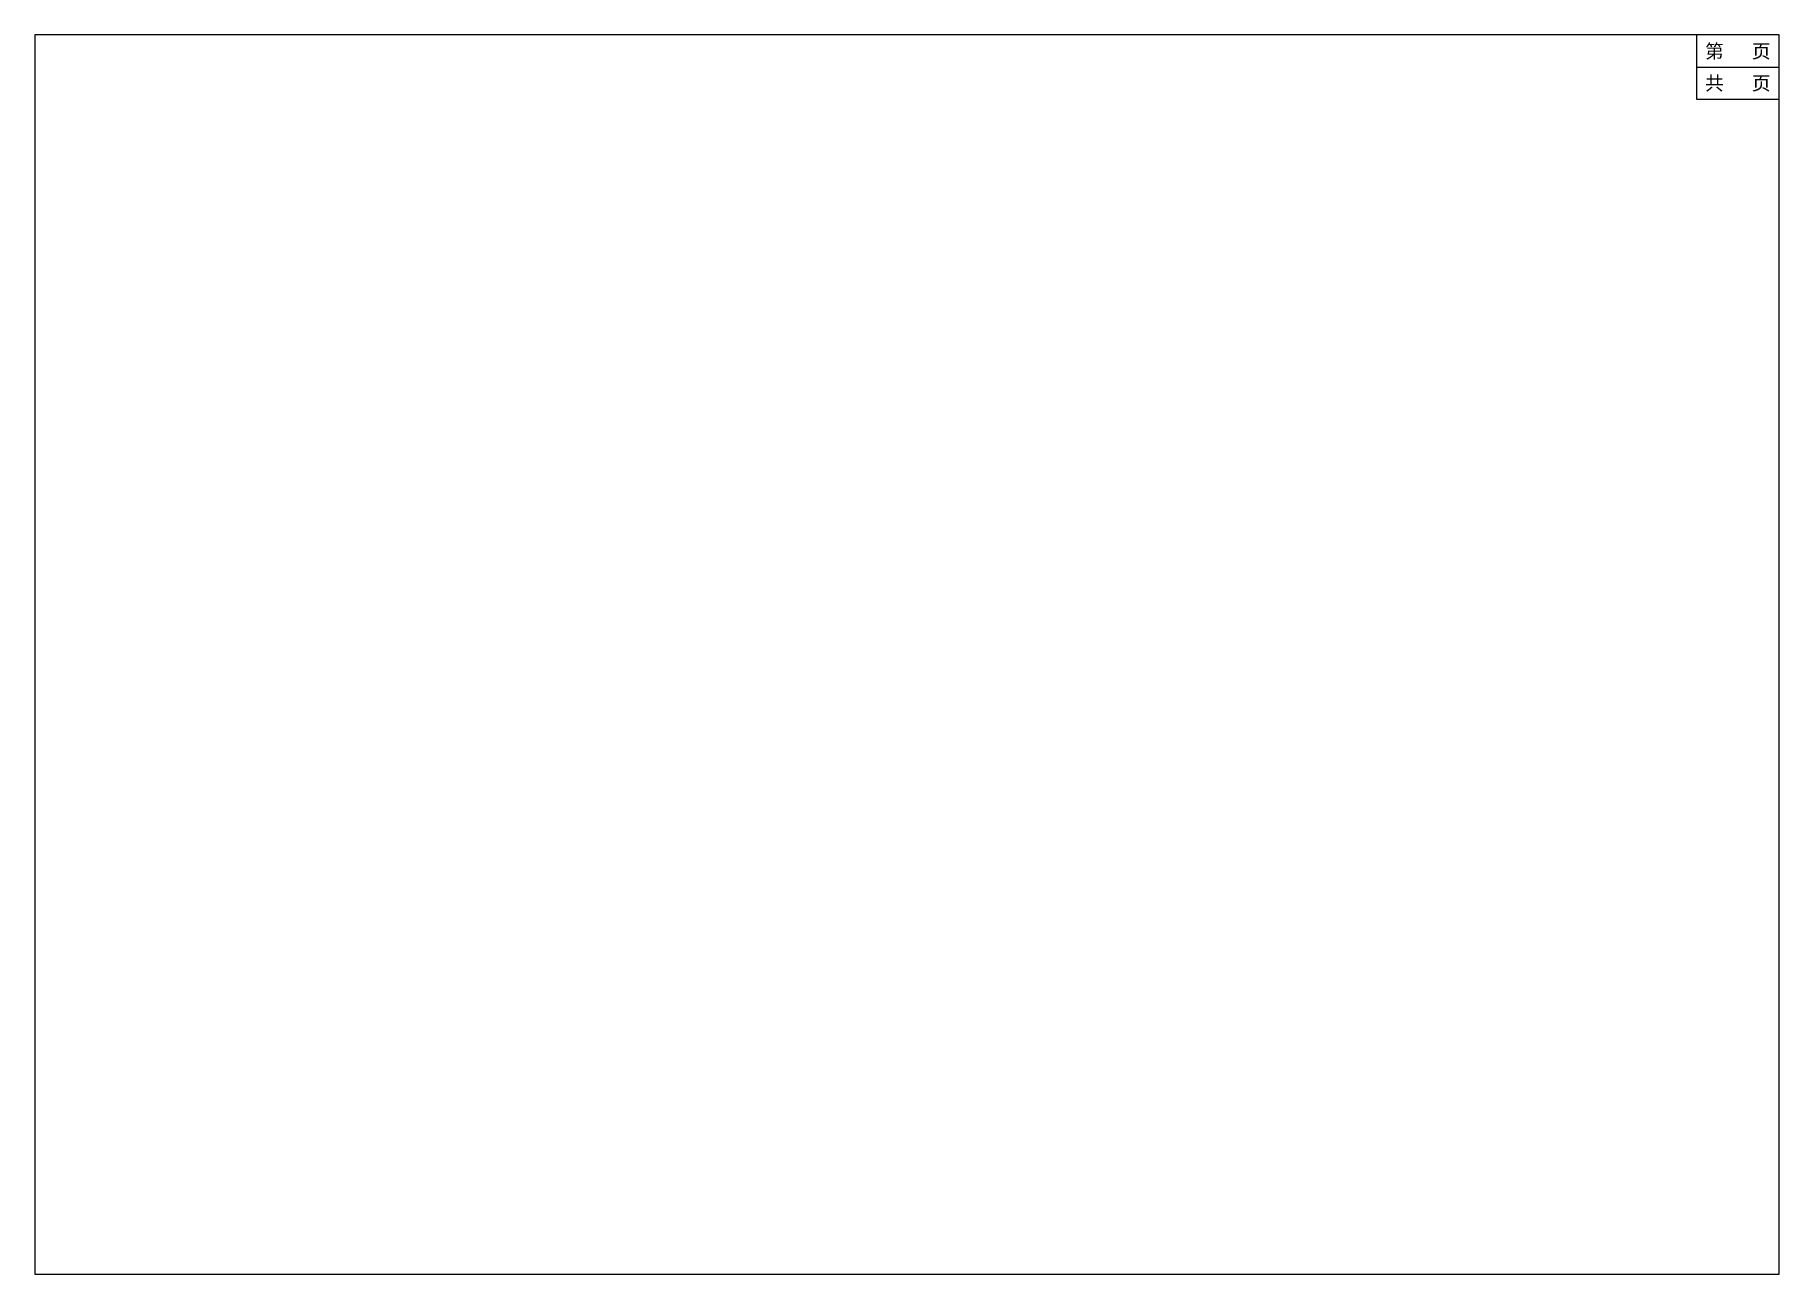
# Model space of a CAD drawing. Extents: x 0 to 380, y 0 to 270.
import ezdxf
from ezdxf.enums import TextEntityAlignment as Align

# ---------------------------------------------------------------- set-up
doc = ezdxf.new("R2010")
doc.units = 0
doc.header["$MEASUREMENT"] = 0
doc.layers.get('0').update_dxf_attribs({"linetype": 'CONTINUOUS'})
doc.styles.add('楷体', font='SIMKAI.TTF')

msp = doc.modelspace()

# ---------------------------------------------------------------- linework, layer by layer
msp.add_line((362, 263), (380, 263))
msp.add_lwpolyline([(0, 0), (380, 0), (380, 270), (0, 270)], close=True)
msp.add_lwpolyline([(362, 270), (362, 256), (380, 256)])

# ---------------------------------------------------------------- texts
at = {"style": '楷体'}
for s, p in [('第   页', (371, 266.5)), ('共   页', (371, 259.5))]:
    msp.add_text(s, height=3, dxfattribs=at).set_placement(p, align=Align.MIDDLE)

doc.saveas('drawing.dxf')
